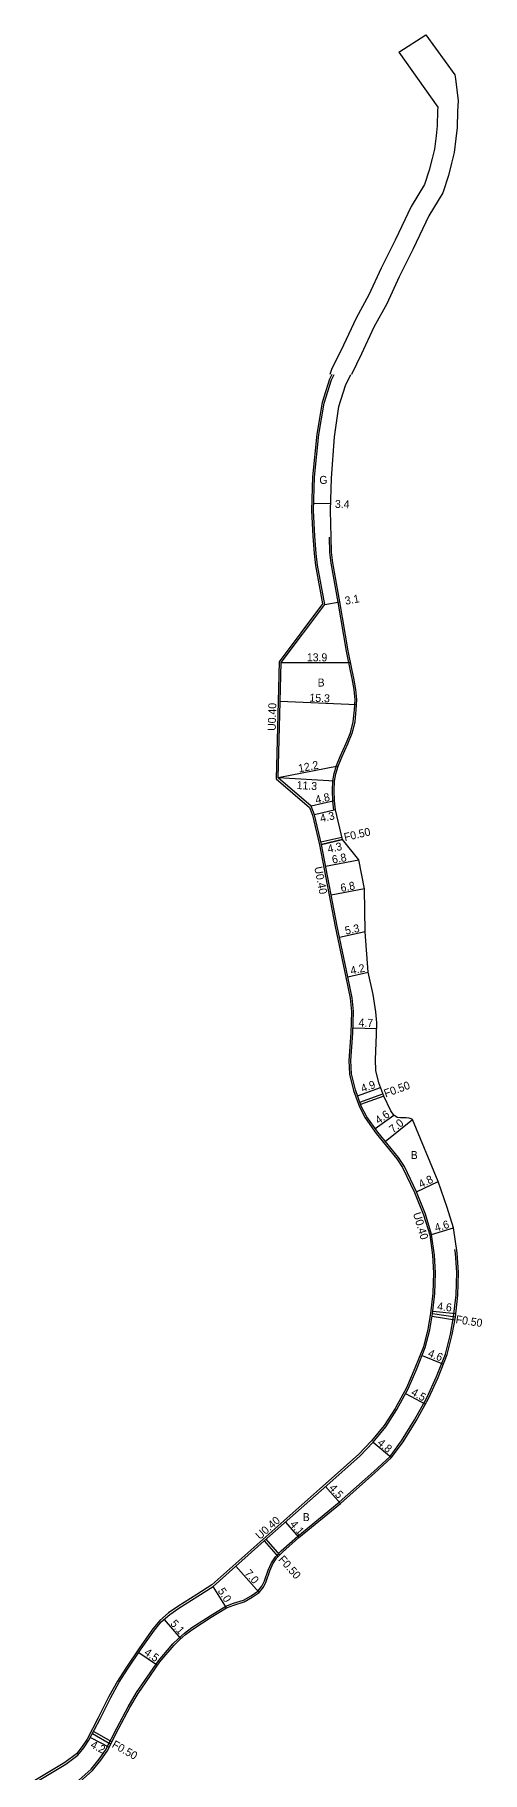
# Model space of a CAD drawing. Header units: metres. Extents: x 0 to 4000, y -99000 to -96000.
# Drawn here: x 3042.4 to 3131.8, y -97726.1 to -97378.7 of the extents above; entities that cross this region are included whole.
import ezdxf

# ---------------------------------------------------------------- set-up
doc = ezdxf.new("R2010")
doc.units = ezdxf.units.M
doc.header["$LTSCALE"] = 2.5
for name, color, linetype in [('側溝・桝', 7, 'Continuous'), ('幅員', 7, 'Continuous'), ('歩道・分離帯・安全施設', 7, 'Continuous'), ('舗装', 7, 'Continuous'), ('道路', 7, 'Continuous')]:
    doc.layers.add(name, color=color, linetype=linetype)
doc.styles.get("Standard").update_dxf_attribs({"font": ''})
doc.styles.get('Standard').set_extended_font_data('@MS PGothic')

msp = doc.modelspace()

# ---------------------------------------------------------------- linework, layer by layer
at = {"layer": '側溝・桝'}
for points in [[(3101.75, -97446.58), (3101.29, -97447.52), (3099.81, -97452.24), (3098.77, -97458.55), (3097.89, -97467.08), (3097.68, -97473.81), (3097.94, -97478.96), (3098.22, -97482.42), (3098.5, -97484.81), (3099.9, -97492.5), (3091.25, -97504.1), (3091.01, -97512.02), (3090.63, -97527.44), (3097.29, -97533.2), (3097.92, -97534.76), (3099.27, -97540.67), (3102.4, -97557.01), (3104.54, -97567.15), (3105.45, -97571.31), (3105.71, -97573.97), (3105.58, -97578.3), (3105.17, -97583.81), (3105.29, -97586.55), (3106.08, -97589.79), (3107.27, -97593.09), (3108.44, -97595.26), (3110.62, -97598.37), (3114.73, -97603.47), (3115.91, -97605.23), (3118.3, -97610.22), (3120.11, -97614.69), (3121.32, -97618.67), (3121.86, -97622.76), (3122.08, -97626.26), (3121.95, -97630.35), (3121.5, -97634.4), (3120.94, -97637.56), (3120.05, -97641.09), (3118.38, -97645.32), (3116.67, -97649.27), (3114.4, -97653.37), (3112.24, -97656.83), (3109.69, -97659.88), (3107.1, -97662.62), (3099.37, -97669.49), (3087.97, -97679.57), (3077.78, -97688.68), (3074.74, -97690.6), (3070.97, -97692.99), (3069.13, -97694.27), (3067.38, -97695.79), (3065.97, -97697.48), (3063.33, -97701.26), (3060.57, -97705.31), (3058.88, -97707.91), (3057.19, -97711.02), (3055.07, -97715.26), (3052.86, -97719.53), (3051.84, -97721), (3050.7, -97722.47), (3048.35, -97724.18), (3042.37, -97727.82)], [(3099.55, -97540.1), (3103.75, -97539.14)], [(3103.86, -97539.63), (3099.67, -97540.59)], [(3107.34, -97592.11), (3111.95, -97590.44)], [(3112.12, -97590.91), (3107.51, -97592.58)], [(3126.44, -97635.15), (3121.89, -97634.46)], [(3121.8, -97634.95), (3126.35, -97635.64)], [(3091.37, -97682.67), (3088.61, -97679.54)], [(3088.23, -97679.87), (3091.01, -97683.03)], [(3053.88, -97718.42), (3057.54, -97720.5)], [(3057.77, -97720.06), (3054.11, -97717.98)]]:
    msp.add_lwpolyline(points, dxfattribs=at)
at = {"layer": '幅員'}
for points in [[(3098.13, -97472.33), (3101.53, -97472.43)], [(3100.33, -97492.6), (3103.38, -97492.05)], [(3091.64, -97504.24), (3105.49, -97504.2)], [(3106.7, -97512.66), (3091.41, -97512.03)], [(3103.01, -97524.94), (3091.04, -97527.26)], [(3102.32, -97527.92), (3091.04, -97527.26)], [(3102.31, -97531.88), (3097.63, -97532.96)], [(3102.49, -97533.68), (3098.3, -97534.64)], [(3099.67, -97540.59), (3103.86, -97539.63)], [(3100.5, -97544.95), (3107.18, -97543.67)], [(3108.29, -97549.47), (3101.61, -97550.75)], [(3108.45, -97558.08), (3103.26, -97559.18)], [(3104.93, -97567.07), (3109.03, -97566.16)], [(3106.01, -97577.24), (3110.71, -97577.38)], [(3106.88, -97590.85), (3111.49, -97589.18)], [(3110.41, -97597.38), (3114.18, -97594.74)], [(3112.44, -97599.99), (3117.89, -97595.59)], [(3118.67, -97610.05), (3123, -97607.98)], [(3121.71, -97618.59), (3126.07, -97617.26)], [(3121.95, -97633.92), (3126.52, -97634.43)], [(3119.81, -97642.81), (3124.09, -97644.5)], [(3116.51, -97650.38), (3120.45, -97652.56)], [(3109.99, -97660.15), (3113.67, -97663.23)], [(3100.49, -97669.03), (3103.48, -97672.39)], [(3092.47, -97676.12), (3095.19, -97679.19)], [(3082.54, -97684.96), (3087.2, -97690.18)], [(3080.69, -97693.23), (3078.03, -97689)], [(3068.22, -97695.59), (3071.57, -97699.44)], [(3063.18, -97702.2), (3066.89, -97704.74)], [(3053.49, -97719.18), (3057.22, -97721.11)]]:
    msp.add_lwpolyline(points, dxfattribs=at)
at = {"layer": '歩道・分離帯・安全施設'}
for points in [[(3102.15, -97533.71), (3101.97, -97531.91), (3101.87, -97529.75), (3101.98, -97527.88), (3102.24, -97526.42), (3102.69, -97524.83), (3103.44, -97523.01), (3104.64, -97520.37), (3105.49, -97518.26), (3106.05, -97516.04), (3106.31, -97513.65), (3106.4, -97511.65), (3106.21, -97509.62), (3105.85, -97507.41), (3105.49, -97505.89), (3104.69, -97501.92), (3103.04, -97492.11), (3101.63, -97484.34), (3101.37, -97482.17), (3101.27, -97479.15)], [(3049.94, -97728.83), (3053.67, -97725.56), (3055.27, -97723.51), (3056.5, -97721.72), (3058.86, -97717.19), (3061.07, -97713.05), (3062.73, -97710.21), (3064.36, -97707.82), (3067.09, -97703.83), (3069.98, -97700.48), (3071.07, -97699.4), (3072.29, -97698.34), (3073.76, -97697.2), (3077.44, -97694.86), (3080.54, -97692.9), (3082.07, -97692.36), (3084.09, -97691.71), (3085.66, -97690.83), (3086.96, -97689.92), (3087.78, -97688.94), (3088.32, -97687.84), (3089.02, -97685.74), (3089.68, -97684.29), (3090.49, -97683.06), (3091.64, -97681.89), (3094.96, -97678.92), (3103.25, -97672.12), (3110.13, -97666.01), (3113.4, -97662.99), (3115.71, -97659.85), (3118.31, -97655.68), (3120.76, -97651.27), (3122.7, -97647.03), (3124.49, -97642.52), (3125.48, -97638.53), (3126.09, -97635.06), (3126.59, -97630.68), (3126.73, -97626.19), (3126.49, -97622.31), (3126.37, -97621.59)]]:
    msp.add_lwpolyline(points, dxfattribs=at)
at = {"layer": '舗装'}
msp.add_lwpolyline([(3100.33, -97492.6), (3103.38, -97492.05)], dxfattribs=at)
at = {"layer": '道路', "flags": 128}
msp.add_lwpolyline([(3120.56, -97378.66), (3126.36, -97386.71), (3126.47, -97387.46), (3127, -97391.85), (3126.91, -97393.94), (3126.84, -97397.19), (3126.56, -97399.39), (3126.2, -97402.24), (3125.69, -97404.38), (3125.05, -97406.84), (3123.93, -97410.26), (3121.14, -97414.91), (3118, -97421.5), (3115.21, -97427.05), (3112.76, -97432.45), (3110.17, -97437.17), (3107.71, -97442.49), (3105.67, -97446.58)], dxfattribs=at)
at = {"layer": '道路'}
for points in [[(3115.18, -97382.14), (3120.56, -97378.66)], [(3115.18, -97382.14), (3122.94, -97393.18), (3122.91, -97393.81), (3122.84, -97396.89), (3122.59, -97398.89), (3122.26, -97401.52), (3121.8, -97403.41), (3121.21, -97405.72), (3120.27, -97408.59), (3117.62, -97413.01), (3114.4, -97419.74), (3111.6, -97425.33), (3109.18, -97430.66), (3106.6, -97435.37), (3104.11, -97440.76), (3101.7, -97445.58), (3101.36, -97446.58)], [(3042.58, -97728.16), (3048.57, -97724.51), (3050.98, -97722.76), (3052.16, -97721.24), (3053.2, -97719.73), (3055.43, -97715.45), (3057.55, -97711.21), (3059.22, -97708.11), (3060.91, -97705.53), (3063.66, -97701.49), (3066.28, -97697.72), (3067.66, -97696.08), (3069.38, -97694.58), (3071.19, -97693.32), (3074.96, -97690.93), (3078.03, -97689), (3088.23, -97679.87), (3099.64, -97669.79), (3107.38, -97662.91), (3109.99, -97660.15), (3112.56, -97657.07), (3114.74, -97653.58), (3117.03, -97649.44), (3118.75, -97645.48), (3120.44, -97641.22), (3121.33, -97637.64), (3121.89, -97634.46), (3122.35, -97630.37), (3122.48, -97626.25), (3122.26, -97622.72), (3121.71, -97618.59), (3120.49, -97614.55), (3118.67, -97610.05), (3116.26, -97605.03), (3115.06, -97603.23), (3110.94, -97598.13), (3108.78, -97595.05), (3107.63, -97592.92), (3106.46, -97589.68), (3105.69, -97586.5), (3105.57, -97583.82), (3105.98, -97578.33), (3106.11, -97573.96), (3105.85, -97571.24), (3104.93, -97567.07), (3102.79, -97556.93), (3099.67, -97540.59), (3098.3, -97534.64), (3097.63, -97532.96), (3091.04, -97527.26), (3091.41, -97512.03), (3091.64, -97504.24), (3100.33, -97492.6), (3098.9, -97484.75), (3098.62, -97482.38), (3098.33, -97478.94), (3098.08, -97473.81), (3098.29, -97467.11), (3099.17, -97458.61), (3100.2, -97452.33), (3101.66, -97447.67), (3102.2, -97446.58)], [(3050.16, -97729.11), (3053.93, -97725.81), (3055.55, -97723.72), (3056.81, -97721.91), (3059.17, -97717.35), (3061.38, -97713.22), (3063.03, -97710.4), (3064.65, -97708.03), (3067.37, -97704.04), (3070.24, -97700.72), (3071.31, -97699.66), (3072.52, -97698.61), (3073.97, -97697.5), (3077.63, -97695.16), (3080.69, -97693.23), (3082.18, -97692.7), (3084.23, -97692.04), (3085.85, -97691.13), (3087.2, -97690.18), (3088.08, -97689.14), (3088.65, -97687.98), (3089.35, -97685.87), (3089.99, -97684.46), (3090.76, -97683.29), (3091.88, -97682.15), (3095.19, -97679.19), (3103.48, -97672.39), (3110.37, -97666.27), (3113.67, -97663.23), (3116, -97660.05), (3118.62, -97655.86), (3121.07, -97651.43), (3123.03, -97647.17), (3124.83, -97642.63), (3125.83, -97638.6), (3126.45, -97635.12), (3126.94, -97630.71), (3127.09, -97626.18), (3126.84, -97622.27), (3126.07, -97617.26), (3124.84, -97613.23), (3123, -97607.98), (3117.89, -97595.59), (3117.61, -97595.46), (3117.2, -97595.31), (3116.61, -97595.28), (3115.47, -97595.27), (3114.85, -97595.18), (3114.52, -97594.98), (3114.18, -97594.74), (3113.57, -97593.87), (3112.12, -97590.91), (3111.16, -97588.26), (3110.57, -97585.8), (3110.47, -97583.6), (3110.67, -97578.57), (3110.74, -97576.3), (3110.55, -97574.09), (3110, -97570.58), (3109.03, -97566.16), (3108.45, -97558.08), (3108.29, -97549.47), (3107.18, -97543.67), (3103.86, -97539.63), (3102.49, -97533.68), (3102.31, -97531.88), (3102.21, -97529.75), (3102.32, -97527.92), (3102.57, -97526.5), (3103.01, -97524.94), (3103.76, -97523.14), (3104.95, -97520.5), (3105.82, -97518.36), (3106.39, -97516.1), (3106.65, -97513.68), (3106.74, -97511.64), (3106.54, -97509.58), (3106.18, -97507.34), (3105.82, -97505.82), (3105.02, -97501.86), (3103.38, -97492.05), (3101.97, -97484.29), (3101.71, -97482.15), (3101.61, -97479.14), (3101.49, -97473.78), (3101.68, -97467.33), (3102.31, -97459.09), (3103.13, -97453.03), (3104.46, -97448.79), (3105.54, -97446.58)]]:
    msp.add_lwpolyline(points, dxfattribs=at)

# ---------------------------------------------------------------- texts
at = {"layer": '側溝・桝'}
for s, rotation, p in [('U0.40', 88.6063, (3090.53, -97517.89)), ('F0.50', 12.913, (3104.38, -97539.95)), ('U0.40', 280.8175, (3098.24, -97545.17)), ('F0.50', 19.9213, (3112.51, -97591.21)), ('U0.40', 286.9089, (3117.96, -97614.43)), ('F0.50', 351.3372, (3126.43, -97636.31)), ('U0.40', 41.4683, (3087.38, -97679.71)), ('F0.50', 311.3277, (3090.97, -97683.66)), ('F0.50', 330.3651, (3057.65, -97721.06))]:
    msp.add_text(s, height=1.6, rotation=rotation, dxfattribs=at).set_placement(p)
at = {"layer": '幅員'}
for s, rotation, p in [('3.4', 358.2809, (3102.36, -97473.28)), ('3.1', 10.3178, (3104.51, -97492.67)), ('13.9', 0.166, (3096.77, -97503.98)), ('15.3', 357.6386, (3097.26, -97512.02)), ('12.2', 10.9808, (3095.21, -97526.2)), ('11.3', 356.6537, (3094.69, -97529.5)), ('4.8', 12.913, (3098.64, -97532.47)), ('4.3', 12.913, (3099.59, -97536.19)), ('4.3', 12.913, (3101.08, -97542.32)), ('6.8', 10.8175, (3101.94, -97544.44)), ('6.8', 10.8175, (3103.64, -97550.1)), ('5.3', 11.9163, (3104.55, -97558.65)), ('4.2', 12.4474, (3105.65, -97566.64)), ('4.7', 358.2307, (3107.08, -97577.01)), ('4.9', 19.8369, (3107.89, -97590.22)), ('4.6', 34.9847, (3111.09, -97596.6)), ('7.0', 38.904, (3114.01, -97598.4)), ('4.8', 25.6403, (3119.55, -97609.36)), ('4.6', 16.9089, (3122.58, -97618.07)), ('4.6', 353.5766, (3122.76, -97633.7)), ('4.6', 338.448, (3120.83, -97642.94)), ('4.5', 331.0339, (3117.46, -97650.62)), ('4.8', 320.0389, (3110.73, -97660.5)), ('4.5', 311.645, (3101.1, -97669.38)), ('4.1', 311.4683, (3093.26, -97676.64)), ('7.0', 311.8059, (3084.2, -97686.45)), ('5.0', 302.2447, (3078.88, -97689.88)), ('5.1', 311.0173, (3069.36, -97696.49)), ('4.5', 325.6759, (3064.1, -97702.53)), ('4.2', 332.5473, (3053.36, -97721.13))]:
    msp.add_text(s, height=1.6, rotation=rotation, dxfattribs=at).set_placement(p)
at = {"layer": '舗装'}
for s, p in [('G', (3099.26, -97468.49)), ('B', (3098.92, -97509.01)), ('B', (3117.52, -97603.5)), ('B', (3095.94, -97675.92))]:
    msp.add_text(s, height=1.6, dxfattribs=at).set_placement(p)

doc.saveas('drawing.dxf')
